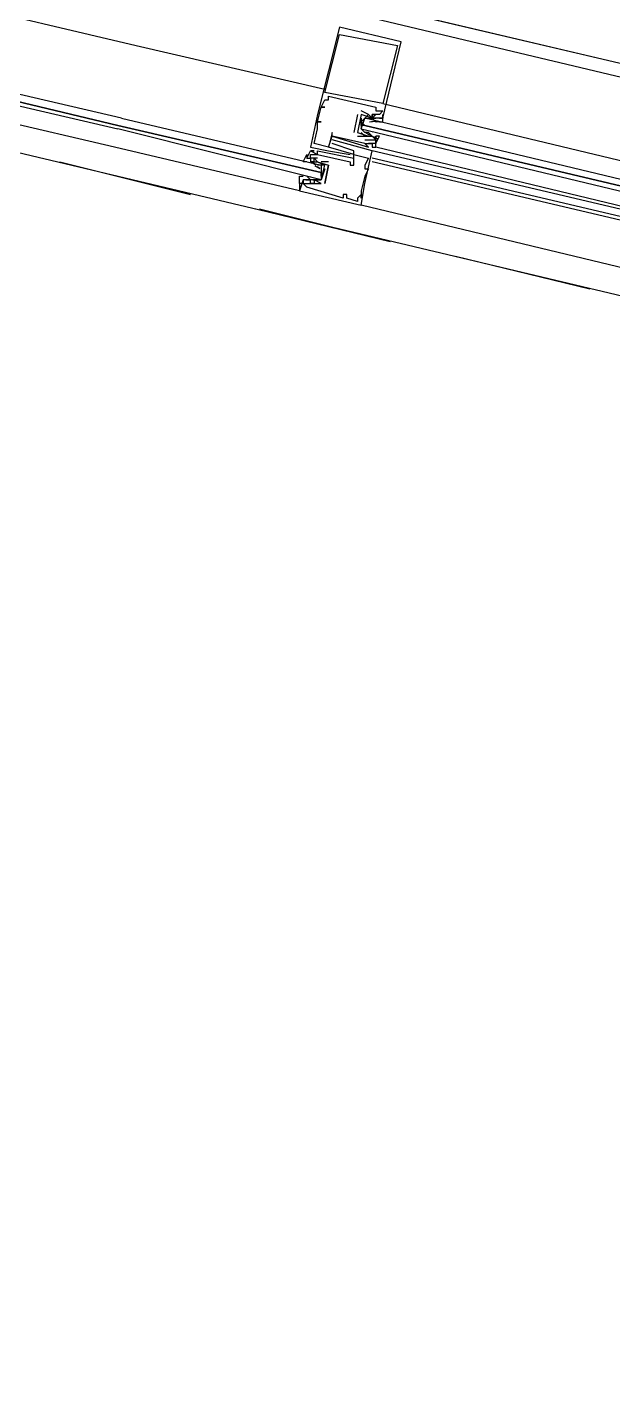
# Model space of a CAD drawing. Header units: feet. Extents: x -84 to 198, y -22 to 181.
# Drawn here: x 121.97 to 124.12, y 124.08 to 129.08 of the extents above; entities that cross this region are included whole.
import ezdxf

# ---------------------------------------------------------------- set-up
doc = ezdxf.new("R2010")
doc.units = ezdxf.units.FT
doc.layers.add('A-LINEA', color=7, linetype='CONTINUOUS')

msp = doc.modelspace()

# ---------------------------------------------------------------- linework, layer by layer
at = {"layer": 'A-LINEA'}
for p, q in [((119.2933, 130.0978), (127.2133, 128.2311)), ((119.6267, 129.9778), (126.8667, 128.2578)), ((122.2933, 128.6444), (119.6133, 129.2711)), ((119.44, 129.2178), (126.6933, 127.4978)), ((123.12, 129.0844), (123.12, 129.0844)), ((123.12, 129.0578), (123.12, 129.0578)), ((123.3333, 129.0178), (123.3333, 129.0178)), ((123.3467, 129.0311), (123.3467, 129.0311)), ((123.0667, 128.8444), (123.0667, 128.8444)), ((123.0667, 128.8178), (123.0667, 128.8178)), ((123.08, 128.8311), (123.08, 128.8311)), ((123.08, 128.8178), (123.08, 128.8178)), ((123.28, 128.8044), (123.28, 128.8044)), ((123.28, 128.8044), (126.4, 128.0578)), ((123.04, 128.7644), (123.04, 128.7644)), ((123.0533, 128.7911), (123.0533, 128.7911)), ((123.0533, 128.7911), (123.0533, 128.7911)), ((123.0667, 128.7911), (123.0667, 128.7911)), ((123.1867, 128.7644), (123.1733, 128.6978)), ((123.1867, 128.7644), (123.1867, 128.7644)), ((123.2267, 128.7644), (123.2, 128.7778)), ((123.2, 128.7778), (123.2, 128.7778)), ((123.2, 128.7644), (123.2, 128.7644)), ((123.2, 128.7644), (123.2, 128.7644)), ((123.2, 128.7511), (123.2, 128.7111)), ((123.2267, 128.7644), (123.2267, 128.7644)), ((123.2267, 128.7511), (123.2267, 128.7511)), ((123.24, 128.7644), (123.24, 128.7644)), ((123.24, 128.7644), (123.24, 128.7644)), ((123.24, 128.7511), (123.24, 128.7511)), ((123.24, 128.7511), (123.24, 128.7511)), ((123.24, 128.7511), (123.2533, 128.7378)), ((123.2533, 128.7911), (123.2533, 128.7911)), ((123.2533, 128.7778), (123.2533, 128.7778)), ((123.2533, 128.7644), (123.2533, 128.7644)), ((123.2533, 128.7511), (123.2533, 128.7511)), ((123.2667, 128.7644), (123.2667, 128.7644)), ((123.2667, 128.7511), (123.2667, 128.7511)), ((123.28, 128.7778), (123.28, 128.7778)), ((123.28, 128.7511), (123.28, 128.7511)), ((123.04, 128.7378), (123.04, 128.7378)), ((123.04, 128.7378), (123.04, 128.7378)), ((123.04, 128.7111), (123.04, 128.7111)), ((123.0533, 128.7378), (123.0533, 128.7378)), ((123.2, 128.7244), (123.2, 128.7378)), ((123.2302, 128.7379), (123.2421, 128.7389)), ((123.2377, 128.7387), (123.2581, 128.7392)), ((123.24, 128.7378), (123.24, 128.7378)), ((123.2515, 128.7386), (123.2698, 128.7388)), ((123.2568, 128.7379), (123.2687, 128.7389)), ((123.0267, 128.6578), (123.0267, 128.6578)), ((123.0933, 128.6978), (123.0933, 128.6978)), ((123.0933, 128.6844), (123.0933, 128.6844)), ((123.0933, 128.6844), (123.0933, 128.6844)), ((123.0933, 128.6711), (123.0933, 128.6711)), ((123.0933, 128.6578), (123.0933, 128.6578)), ((123.1733, 128.6978), (123.1733, 128.6978)), ((123.1867, 128.6978), (123.1867, 128.6978)), ((123.1867, 128.6978), (123.1867, 128.6978)), ((123.1867, 128.6844), (123.1867, 128.6844)), ((123.2133, 128.6978), (123.2133, 128.6978)), ((123.2133, 128.6844), (123.2133, 128.6844)), ((123.2133, 128.6844), (123.2133, 128.6844)), ((123.2133, 128.6711), (123.2133, 128.6711)), ((123.2133, 128.6578), (123.2133, 128.6578)), ((123.2133, 128.6578), (123.2133, 128.6578)), ((123.2289, 128.6893), (123.2188, 128.6955)), ((123.2372, 128.6864), (123.2193, 128.696)), ((123.24, 128.6844), (123.2267, 128.6978)), ((123.2267, 128.6844), (123.2267, 128.6844)), ((123.2267, 128.6844), (123.2267, 128.6844)), ((123.2267, 128.6578), (123.2267, 128.6578)), ((123.2267, 128.6578), (123.2267, 128.6578)), ((123.24, 128.6978), (123.24, 128.6978)), ((123.24, 128.6844), (123.24, 128.6844)), ((123.24, 128.6578), (123.24, 128.6578)), ((123.24, 128.6578), (123.24, 128.6578)), ((123.2556, 128.6759), (123.2454, 128.6822)), ((123.2626, 128.6741), (123.2464, 128.6826)), ((123.2533, 128.6844), (123.2533, 128.6844)), ((123.2533, 128.6711), (123.2533, 128.6711)), ((123.2533, 128.6578), (123.2533, 128.6578)), ((123, 128.6044), (123, 128.6044)), ((123.0133, 128.6444), (123.0133, 128.6444)), ((123.0133, 128.6311), (123.0133, 128.6311)), ((123.0133, 128.6311), (123.0133, 128.6311)), ((123.0133, 128.6178), (123.0133, 128.6178)), ((123.0133, 128.6044), (123.0133, 128.6044)), ((123.0267, 128.6311), (123.0267, 128.6311)), ((123.0267, 128.6044), (123.0267, 128.6044)), ((123.04, 128.6311), (123.04, 128.6311)), ((123.04, 128.6178), (123.04, 128.6178)), ((123.04, 128.6178), (123.04, 128.6178)), ((123.04, 128.6044), (123.04, 128.6044)), ((123.08, 128.6444), (123.08, 128.6444)), ((123.08, 128.6444), (123.08, 128.6444)), ((123.08, 128.6311), (123.08, 128.6311)), ((123.16, 128.6178), (123.16, 128.6178)), ((123.1733, 128.6311), (123.1733, 128.6311)), ((123.1733, 128.6178), (123.1733, 128.6178)), ((123.1733, 128.6178), (123.1733, 128.6178)), ((123.1733, 128.6044), (123.1733, 128.6044)), ((123.2267, 128.6444), (123.2267, 128.6444)), ((123.2267, 128.6044), (123.2267, 128.6044)), ((123.24, 128.6444), (123.24, 128.6444)), ((126.36, 127.8978), (123.24, 128.6311)), ((123.24, 128.6311), (123.24, 128.6311)), ((126.36, 127.8711), (123.24, 128.6044)), ((126.36, 127.8978), (123.2533, 128.6444)), ((123.2533, 128.6444), (123.2533, 128.6444)), ((123.2533, 128.6444), (123.2533, 128.6444)), ((123.2533, 128.6444), (123.2533, 128.6444)), ((123.2533, 128.6444), (123.2533, 128.6444)), ((122.0933, 128.5911), (122.5733, 128.4711)), ((122.0933, 128.5911), (122.5733, 128.4711)), ((123.0133, 128.5911), (123.0133, 128.5911)), ((123.0267, 128.5911), (123.0133, 128.5911)), ((123.0174, 128.5881), (123.0336, 128.5796)), ((123.0244, 128.5863), (123.0346, 128.58)), ((123.0267, 128.5911), (123.0267, 128.5911)), ((123.0267, 128.5778), (123.0267, 128.5778)), ((123.0295, 128.5758), (123.0475, 128.5662)), ((123.0378, 128.573), (123.0479, 128.5667)), ((123.04, 128.5911), (123.04, 128.5911)), ((123.04, 128.5911), (123.04, 128.5911)), ((123.04, 128.5778), (123.04, 128.5778)), ((123.08, 128.5911), (123.0533, 128.5911)), ((123.0533, 128.5911), (123.0533, 128.5911)), ((123.0533, 128.5378), (123.0533, 128.5511)), ((123.08, 128.5911), (123.08, 128.5911)), ((123.08, 128.5778), (123.08, 128.5778)), ((123.08, 128.5778), (123.08, 128.5778)), ((123.16, 128.5911), (123.16, 128.5911)), ((123.16, 128.5778), (123.16, 128.5778)), ((123.1733, 128.5778), (123.1733, 128.5778)), ((123.2133, 128.5778), (123.2133, 128.5778)), ((123.2133, 128.5644), (123.2133, 128.5644)), ((123.2267, 128.5644), (123.2267, 128.5644)), ((126.3467, 127.8578), (123.24, 128.5911)), ((122.9867, 128.5244), (122.9733, 128.4844)), ((122.9867, 128.5244), (122.9867, 128.5244)), ((122.9867, 128.5111), (122.9867, 128.5111)), ((123.0151, 128.5237), (122.9968, 128.5234)), ((123, 128.5378), (123, 128.5378)), ((123, 128.5378), (123.0133, 128.5244)), ((123.0232, 128.5243), (123.0113, 128.5233)), ((123.0133, 128.5378), (123.0133, 128.5378)), ((123.0133, 128.5244), (123.0133, 128.5244)), ((123.0133, 128.5111), (123.0133, 128.5111)), ((123.0423, 128.5236), (123.0219, 128.523)), ((123.0365, 128.5243), (123.0246, 128.5233)), ((123.0267, 128.5244), (123.0267, 128.5244)), ((123.0267, 128.5111), (123.0267, 128.5111)), ((123.0267, 128.5111), (123.0267, 128.5111)), ((123.04, 128.5244), (123.04, 128.5244)), ((123.0533, 128.5111), (123.0533, 128.5111)), ((123.0533, 128.5111), (123.0533, 128.5111)), ((123.0667, 128.5111), (123.0667, 128.5111)), ((123.0667, 128.5111), (123.0667, 128.5111)), ((123.2133, 128.5378), (123.2133, 128.5378)), ((123.2133, 128.5111), (123.2133, 128.5111)), ((122.9733, 128.4844), (122.9733, 128.4844)), ((123, 128.4978), (123, 128.4978)), ((123.1333, 128.4711), (123.1333, 128.4711)), ((123.1333, 128.4578), (123.1333, 128.4578)), ((123.1467, 128.4711), (123.1467, 128.4711)), ((123.1467, 128.4578), (123.1467, 128.4578)), ((123.1867, 128.4578), (123.1867, 128.4578)), ((123.2, 128.4844), (123.2, 128.4844)), ((123.2, 128.4711), (123.2, 128.4711)), ((123.2, 128.4578), (123.2, 128.4578)), ((122.8133, 128.4178), (123.3067, 128.2978)), ((122.8267, 128.4178), (123.3067, 128.2978)), ((123.1867, 128.4444), (123.1867, 128.4444)), ((126.3067, 127.6844), (123.2, 128.4311)), ((123.2, 128.4311), (123.2, 128.4311)), ((123.5467, 128.2444), (124.04, 128.1244)), ((123.5467, 128.2444), (124.04, 128.1244))]:
    msp.add_line(p, q, dxfattribs=at)
for points in [[(103.1067, 159.3911), (103.0667, 159.2178), (102.5733, 157.1111), (102.8667, 156.9378), (100.9867, 148.9911), (103.5867, 148.3778), (103.4267, 147.7244), (111.4267, 145.8444), (113.8133, 145.2711), (117.8667, 144.3111), (114.9067, 131.8311), (119.4533, 130.7511), (119.2933, 130.0978), (122, 129.4578), (128.0267, 128.0444), (124.1867, 111.8044), (124.44, 111.7378), (125.7867, 111.4178), (129.48, 110.5511), (135.96, 109.0178), (135.88, 108.6844), (141.96, 107.2578)], [(103.1067, 159.3911), (103.0667, 159.2178), (102.5733, 157.1111), (102.8667, 156.9378), (100.9867, 148.9911), (103.5867, 148.3778), (103.4267, 147.7244), (111.4267, 145.8444), (113.8133, 145.2711), (117.8667, 144.3111), (114.9067, 131.8311), (119.4533, 130.7511), (119.2933, 130.0978), (122, 129.4578), (128.0267, 128.0444), (124.1867, 111.8044), (124.44, 111.7378), (125.7867, 111.4178), (129.48, 110.5511), (135.96, 109.0178), (135.88, 108.6844), (141.96, 107.2578)], [(119.5467, 129.6844), (122.3733, 129.0178), (123.0667, 128.8578)], [(122.32, 128.7511), (119.5733, 129.3911), (119.56, 129.3778), (119.5733, 129.3778), (122.3067, 128.7244), (119.5733, 129.3778), (119.56, 129.3778), (119.56, 129.3644), (119.56, 129.3511), (122.3067, 128.7111)], [(123.2667, 128.7511), (123.28, 128.7511), (123.3467, 129.0311), (123.12, 129.0844), (123.04, 128.7644), (123.0133, 128.6444), (123.08, 128.6311), (123.16, 128.6178)], [(123.12, 129.0578), (123.3333, 129.0178), (123.28, 128.8044), (123.0667, 128.8444), (123.12, 129.0578)], [(123.2133, 128.6578), (123.0933, 128.6844), (123.0933, 128.6978), (123.08, 128.6444), (123.0267, 128.6578), (123.04, 128.7111), (123.04, 128.7378), (123.0533, 128.7378), (123.04, 128.7378), (123.0533, 128.7911), (123.0667, 128.7911), (123.0533, 128.7911), (123.0667, 128.8178), (123.08, 128.8178), (123.08, 128.8311), (123.2533, 128.7911), (123.2533, 128.7778), (123.28, 128.7778), (123.2667, 128.7644), (123.24, 128.7644), (123.24, 128.7644)], [(122.32, 128.7511), (123.0533, 128.5778), (123.0533, 128.5644), (123.0533, 128.5511), (122.3067, 128.7244), (123.0533, 128.5511), (123.0533, 128.5378), (123.0533, 128.5244), (122.3067, 128.7111)], [(123.24, 128.7511), (123.2, 128.7644), (123.1867, 128.6978), (123.2267, 128.6844), (123.2133, 128.6844), (123.2267, 128.6844), (123.24, 128.6844), (123.24, 128.6844)], [(123.2267, 128.6978), (123.2133, 128.6978), (123.2, 128.7111), (123.2133, 128.7511), (123.2267, 128.7511), (123.24, 128.7511)], [(126.3867, 127.9911), (123.2133, 128.7511), (123.2, 128.7378), (123.2133, 128.7244), (126.3733, 127.9778), (123.2133, 128.7244), (123.2, 128.7244), (123.2, 128.7111), (126.3733, 127.9511)], [(123.2667, 128.7378), (123.28, 128.7378), (123.28, 128.7644), (123.28, 128.7511), (123.2667, 128.7511), (123.24, 128.7511), (123.24, 128.7644), (123.24, 128.7511), (123.2267, 128.7644), (123.2133, 128.7511)], [(123.24, 128.7511), (123.24, 128.7644), (123.2533, 128.7644), (123.24, 128.7511), (123.2533, 128.7511), (123.2533, 128.7511)], [(122.9733, 128.4844), (123.2, 128.4311), (123.2133, 128.5111), (123.24, 128.6311), (123.0933, 128.6711)], [(123, 128.6044), (123.0133, 128.6311), (123.0267, 128.6311), (123.0133, 128.6311), (123.04, 128.6178), (123.04, 128.6311), (123.1733, 128.6044), (123.1733, 128.6311), (123.0933, 128.6578), (123.0933, 128.6578)], [(123.1733, 128.6178), (123.08, 128.6444), (123.0933, 128.6844), (123.2267, 128.6444), (123.2133, 128.6578), (123.2267, 128.6578), (123.24, 128.6578), (123.24, 128.6444), (123.2533, 128.6444), (123.2533, 128.6844)], [(123.1867, 128.6844), (123.2133, 128.6844), (123.2133, 128.6844)], [(123.2, 128.6978), (123.2133, 128.6844), (123.2267, 128.6844), (123.24, 128.6844), (123.2533, 128.6711), (123.2533, 128.6844), (123.2533, 128.6711), (123.2533, 128.6578), (123.2667, 128.6844), (123.2533, 128.6844)], [(123.2133, 128.6711), (123.2533, 128.6711), (123.2533, 128.6578), (123.24, 128.6578), (123.2267, 128.6578), (123.2267, 128.6578)], [(123.2533, 128.6444), (123.2533, 128.6578), (123.2533, 128.6578)], [(123.2533, 128.6444), (123.2533, 128.6578), (123.2533, 128.6578)], [(123.2533, 128.6444), (123.2533, 128.6578), (123.2533, 128.6578)], [(122.9867, 128.5111), (122.9733, 128.5111), (122.9733, 128.4844), (122.2933, 128.6444)], [(123, 128.5911), (122.9867, 128.5911), (123, 128.6178), (123, 128.6044), (123.0133, 128.6044), (123.0133, 128.5911), (123.0267, 128.5911), (123.04, 128.5911), (123.0667, 128.5778)], [(123.04, 128.6044), (123.0133, 128.6044), (123.0133, 128.6178), (123.04, 128.6178), (123.04, 128.6178), (123.16, 128.5911), (123.16, 128.5778), (123.1733, 128.5778), (123.1733, 128.6178), (123.2267, 128.6044), (123.2133, 128.5778), (123.2133, 128.5644), (123.2267, 128.5644), (123.2133, 128.5378), (123.2, 128.4844), (123.2, 128.4578), (123.2, 128.4711), (123.1867, 128.4578), (123.1867, 128.4444)], [(123.0267, 128.5911), (123.0267, 128.6044), (123.04, 128.5911), (123.08, 128.5778), (123.0667, 128.5111)], [(123.0667, 128.5644), (123.0533, 128.5244), (123.0267, 128.5244), (123.0133, 128.5244), (123, 128.5244), (122.9867, 128.5244), (122.9867, 128.5111), (122.9733, 128.5111), (122.9733, 128.5378), (122.9867, 128.5378)], [(123.0267, 128.5244), (123.04, 128.5244), (123.0533, 128.5244), (123.0667, 128.5778), (123.0533, 128.5778), (123.04, 128.5778)], [(123.0667, 128.5111), (123.08, 128.5778), (123.08, 128.5778)], [(122.9867, 128.5111), (122.9733, 128.5111), (122.9733, 128.4844)], [(122.9867, 128.5111), (122.9733, 128.5111), (122.9733, 128.4844)], [(123.1867, 128.4444), (123.1467, 128.4578), (123.1467, 128.4711), (123.1333, 128.4711), (123.1333, 128.4578), (123, 128.4978), (122.9867, 128.5111), (123.0267, 128.5111), (123.0267, 128.5111), (123.0533, 128.5111), (123.0533, 128.5111)], [(123.0533, 128.5111), (123.0267, 128.5244), (123.0267, 128.5111), (123.0133, 128.5111), (123.0133, 128.5244)]]:
    msp.add_lwpolyline(points, dxfattribs=at)

doc.saveas('drawing.dxf')
